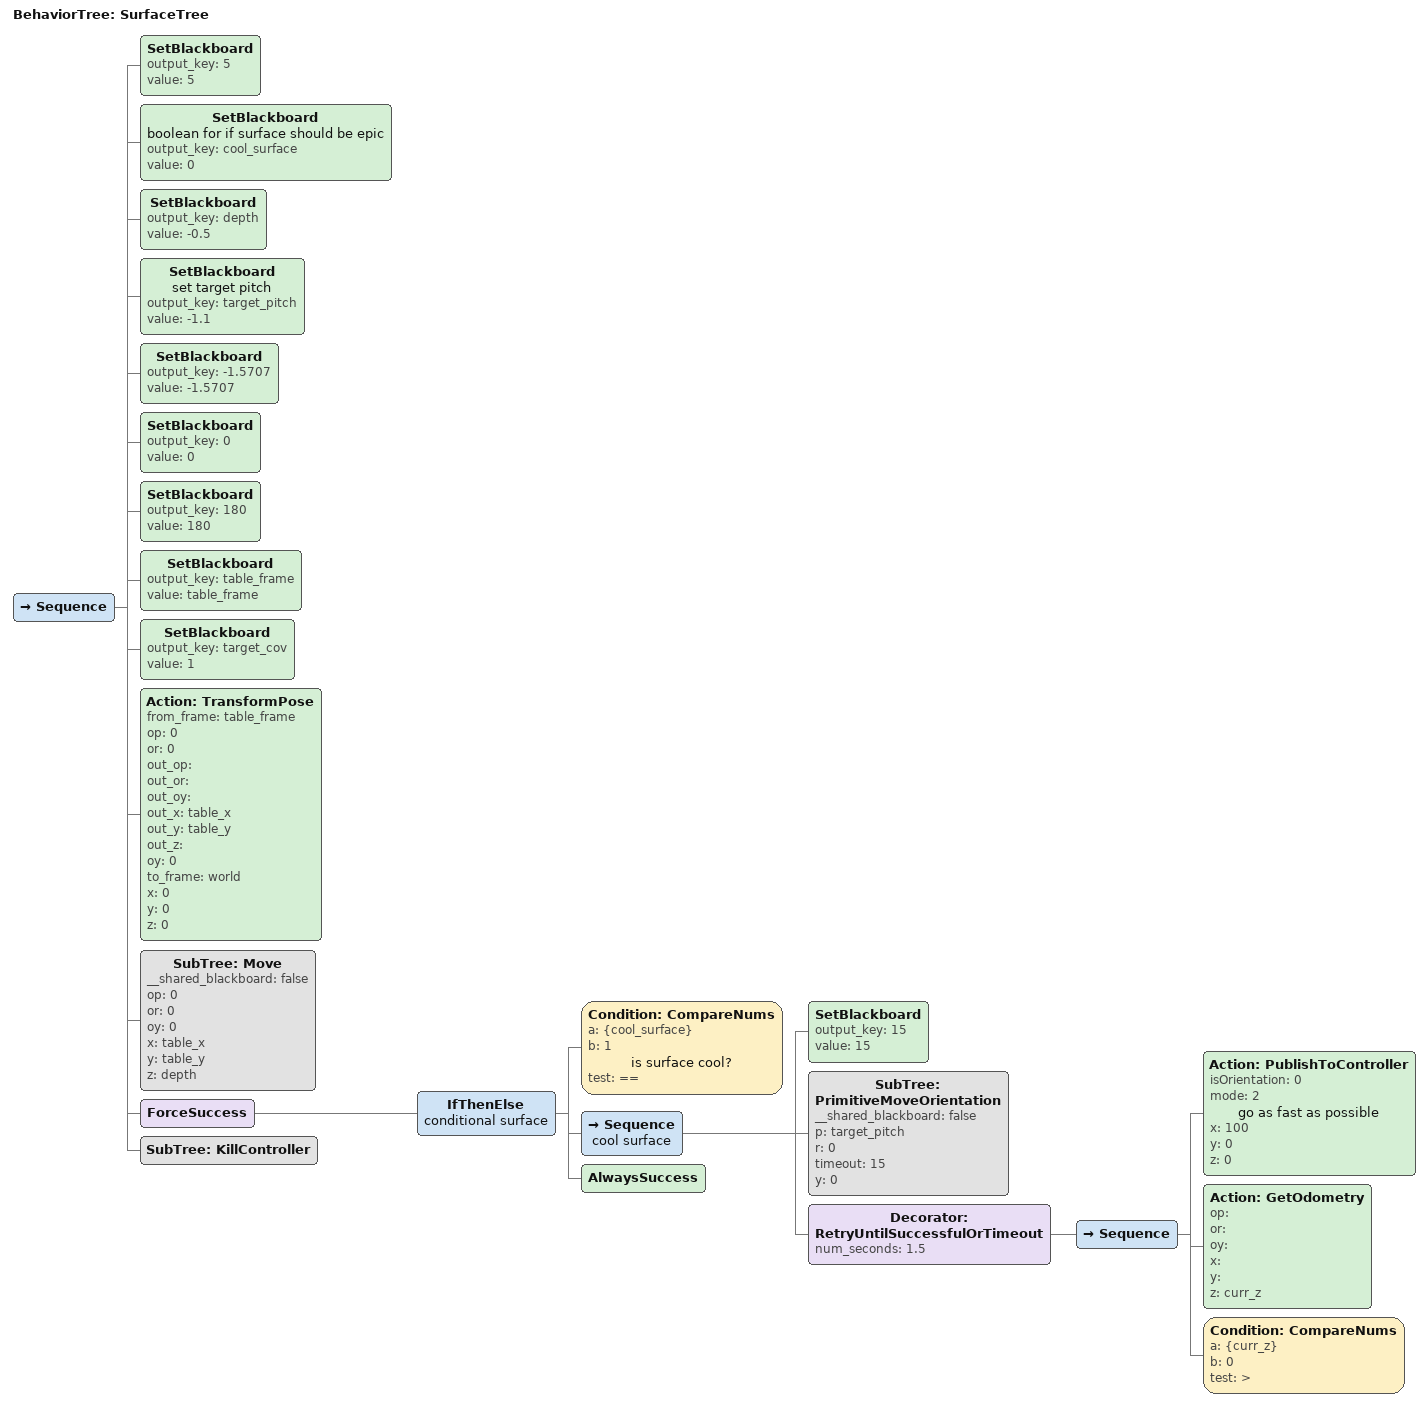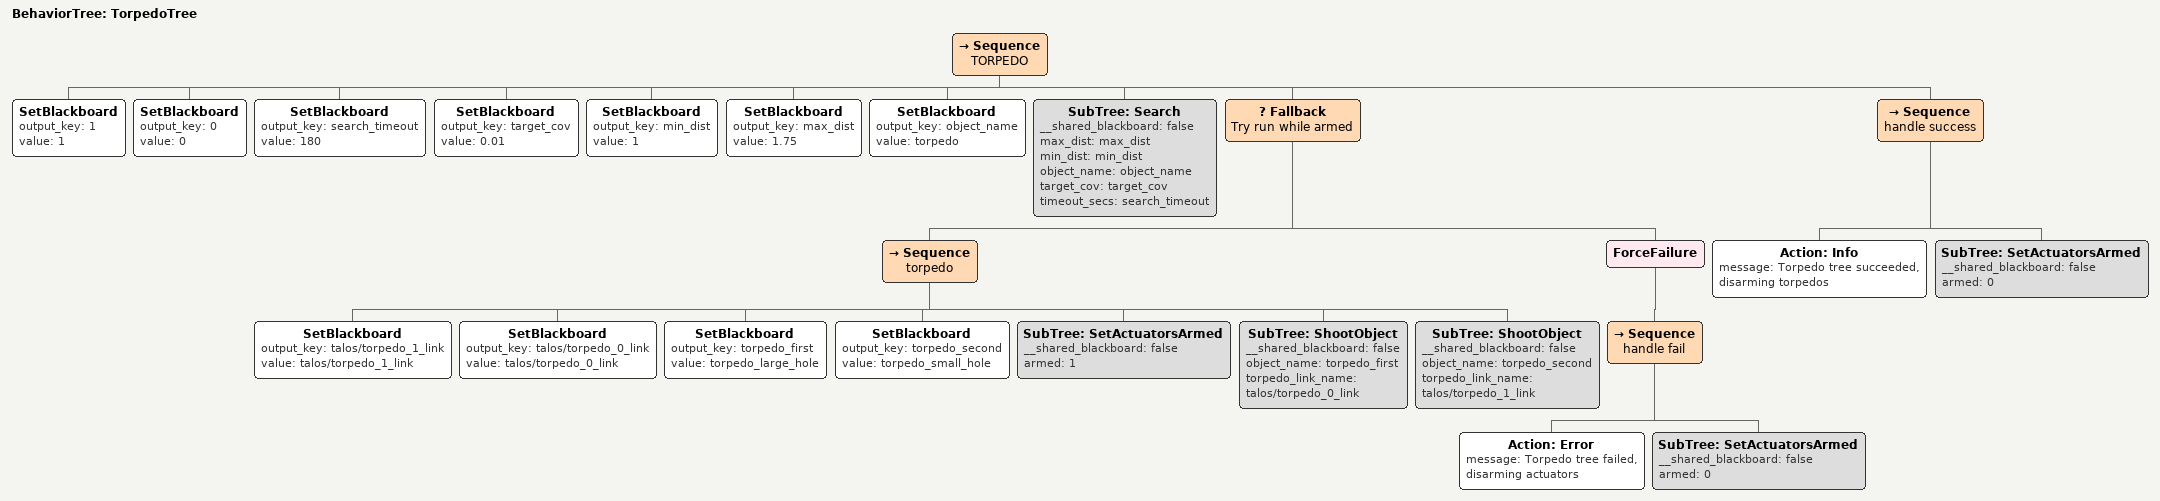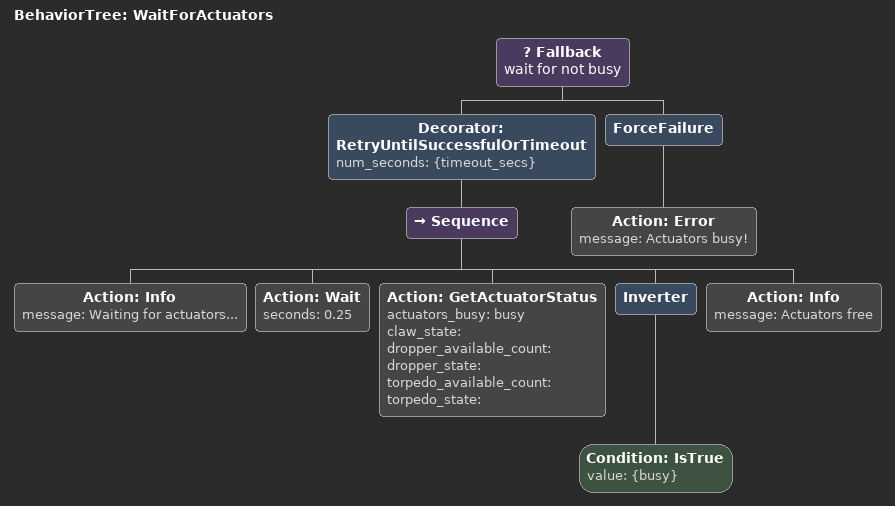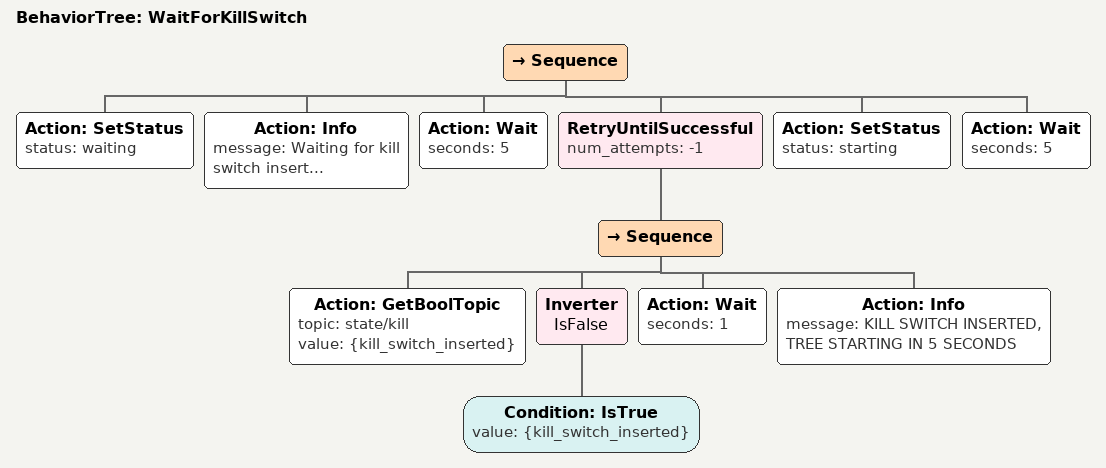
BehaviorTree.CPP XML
<BehaviorTree ID="SurfaceTree">
    <Sequence>
        <SetBlackboard output_key="5" value="5"/>
        <SetBlackboard name="boolean for if surface should be epic" output_key="cool_surface" value="0"/>
        <SetBlackboard output_key="depth" value="-0.5"/>
        <SetBlackboard name="set target pitch" output_key="target_pitch" value="-1.1"/>
        <SetBlackboard output_key="-1.5707" value="-1.5707"/>
        <SetBlackboard output_key="0" value="0"/>
        <SetBlackboard output_key="180" value="180"/>
        <SetBlackboard output_key="table_frame" value="table_frame"/>
        <SetBlackboard output_key="target_cov" value="1"/>
        <Action ID="TransformPose" from_frame="table_frame" op="0" or="0" out_op="" out_or="" out_oy="" out_x="table_x" out_y="table_y" out_z="" oy="0" to_frame="world" x="0" y="0" z="0"/>
        <SubTree ID="Move" __shared_blackboard="false" op="0" or="0" oy="0" x="table_x" y="table_y" z="depth"/>
        <ForceSuccess>
            <IfThenElse name="conditional surface">
                <Condition ID="CompareNums" a="{cool_surface}" b="1" name="is surface cool?" test="=="/>
                <Sequence name="cool surface">
                    <SetBlackboard output_key="15" value="15"/>
                    <SubTree ID="PrimitiveMoveOrientation" __shared_blackboard="false" p="target_pitch" r="0" timeout="15" y="0"/>
                    <Decorator ID="RetryUntilSuccessfulOrTimeout" num_seconds="1.5">
                        <Sequence>
                            <Action ID="PublishToController" isOrientation="0" mode="2" name="go as fast as possible" x="100" y="0" z="0"/>
                            <Action ID="GetOdometry" op="" or="" oy="" x="" y="" z="curr_z"/>
                            <Condition ID="CompareNums" a="{curr_z}" b="0" test=">"/>
                        </Sequence>
                    </Decorator>
                </Sequence>
                <AlwaysSuccess/>
            </IfThenElse>
        </ForceSuccess>
        <SubTree ID="KillController"/>
    </Sequence>
</BehaviorTree>

<BehaviorTree ID="TorpedoTree">
    <Sequence name="TORPEDO">
        <SetBlackboard output_key="1" value="1"/>
        <SetBlackboard output_key="0" value="0"/>
        <SetBlackboard output_key="search_timeout" value="180"/>
        <SetBlackboard output_key="target_cov" value="0.01"/>
        <SetBlackboard output_key="min_dist" value="1"/>
        <SetBlackboard output_key="max_dist" value="1.75"/>
        <SetBlackboard output_key="object_name" value="torpedo"/>
        <SubTree ID="Search" __shared_blackboard="false" max_dist="max_dist" min_dist="min_dist" object_name="object_name" target_cov="target_cov" timeout_secs="search_timeout"/>
        <Fallback name="Try run while armed">
            <Sequence name="torpedo">
                <SetBlackboard output_key="talos/torpedo_1_link" value="talos/torpedo_1_link"/>
                <SetBlackboard output_key="talos/torpedo_0_link" value="talos/torpedo_0_link"/>
                <SetBlackboard output_key="torpedo_first" value="torpedo_large_hole"/>
                <SetBlackboard output_key="torpedo_second" value="torpedo_small_hole"/>
                <SubTree ID="SetActuatorsArmed" __shared_blackboard="false" armed="1"/>
                <SubTree ID="ShootObject" __shared_blackboard="false" object_name="torpedo_first" torpedo_link_name="talos/torpedo_0_link"/>
                <SubTree ID="ShootObject" __shared_blackboard="false" object_name="torpedo_second" torpedo_link_name="talos/torpedo_1_link"/>
            </Sequence>
            <ForceFailure>
                <Sequence name="handle fail">
                    <Action ID="Error" message="Torpedo tree failed, disarming actuators"/>
                    <SubTree ID="SetActuatorsArmed" __shared_blackboard="false" armed="0"/>
                </Sequence>
            </ForceFailure>
        </Fallback>
        <Sequence name="handle success">
            <Action ID="Info" message="Torpedo tree succeeded, disarming torpedos"/>
            <SubTree ID="SetActuatorsArmed" __shared_blackboard="false" armed="0"/>
        </Sequence>
    </Sequence>
</BehaviorTree>

<BehaviorTree ID="WaitForActuators">
    <Fallback name="wait for not busy">
        <Decorator ID="RetryUntilSuccessfulOrTimeout" num_seconds="{timeout_secs}">
            <Sequence>
                <Action ID="Info" message="Waiting for actuators..."/>
                <Action ID="Wait" seconds="0.25"/>
                <Action ID="GetActuatorStatus" actuators_busy="busy" claw_state="" dropper_available_count="" dropper_state="" torpedo_available_count="" torpedo_state=""/>
                <Inverter>
                    <Condition ID="IsTrue" value="{busy}"/>
                </Inverter>
                <Action ID="Info" message="Actuators free"/>
            </Sequence>
        </Decorator>
        <ForceFailure>
            <Action ID="Error" message="Actuators busy!"/>
        </ForceFailure>
    </Fallback>
</BehaviorTree>

<BehaviorTree ID="WaitForKillSwitch">
    <Sequence>
        <Action ID="SetStatus" status="waiting"/>
        <Action ID="Info" message="Waiting for kill switch insert..."/>
        <Action ID="Wait" seconds="5"/>
        <RetryUntilSuccessful num_attempts="-1">
            <Sequence>
                <Action ID="GetBoolTopic" topic="state/kill" value="{kill_switch_inserted}"/>
                <Inverter name="IsFalse">
                    <Condition ID="IsTrue" value="{kill_switch_inserted}"/>
                </Inverter>
                <Action ID="Wait" seconds="1"/>
                <Action ID="Info" message="KILL SWITCH INSERTED, TREE STARTING IN 5 SECONDS"/>
            </Sequence>
        </RetryUntilSuccessful>
        <Action ID="SetStatus" status="starting"/>
        <Action ID="Wait" seconds="5"/>
    </Sequence>
</BehaviorTree>
